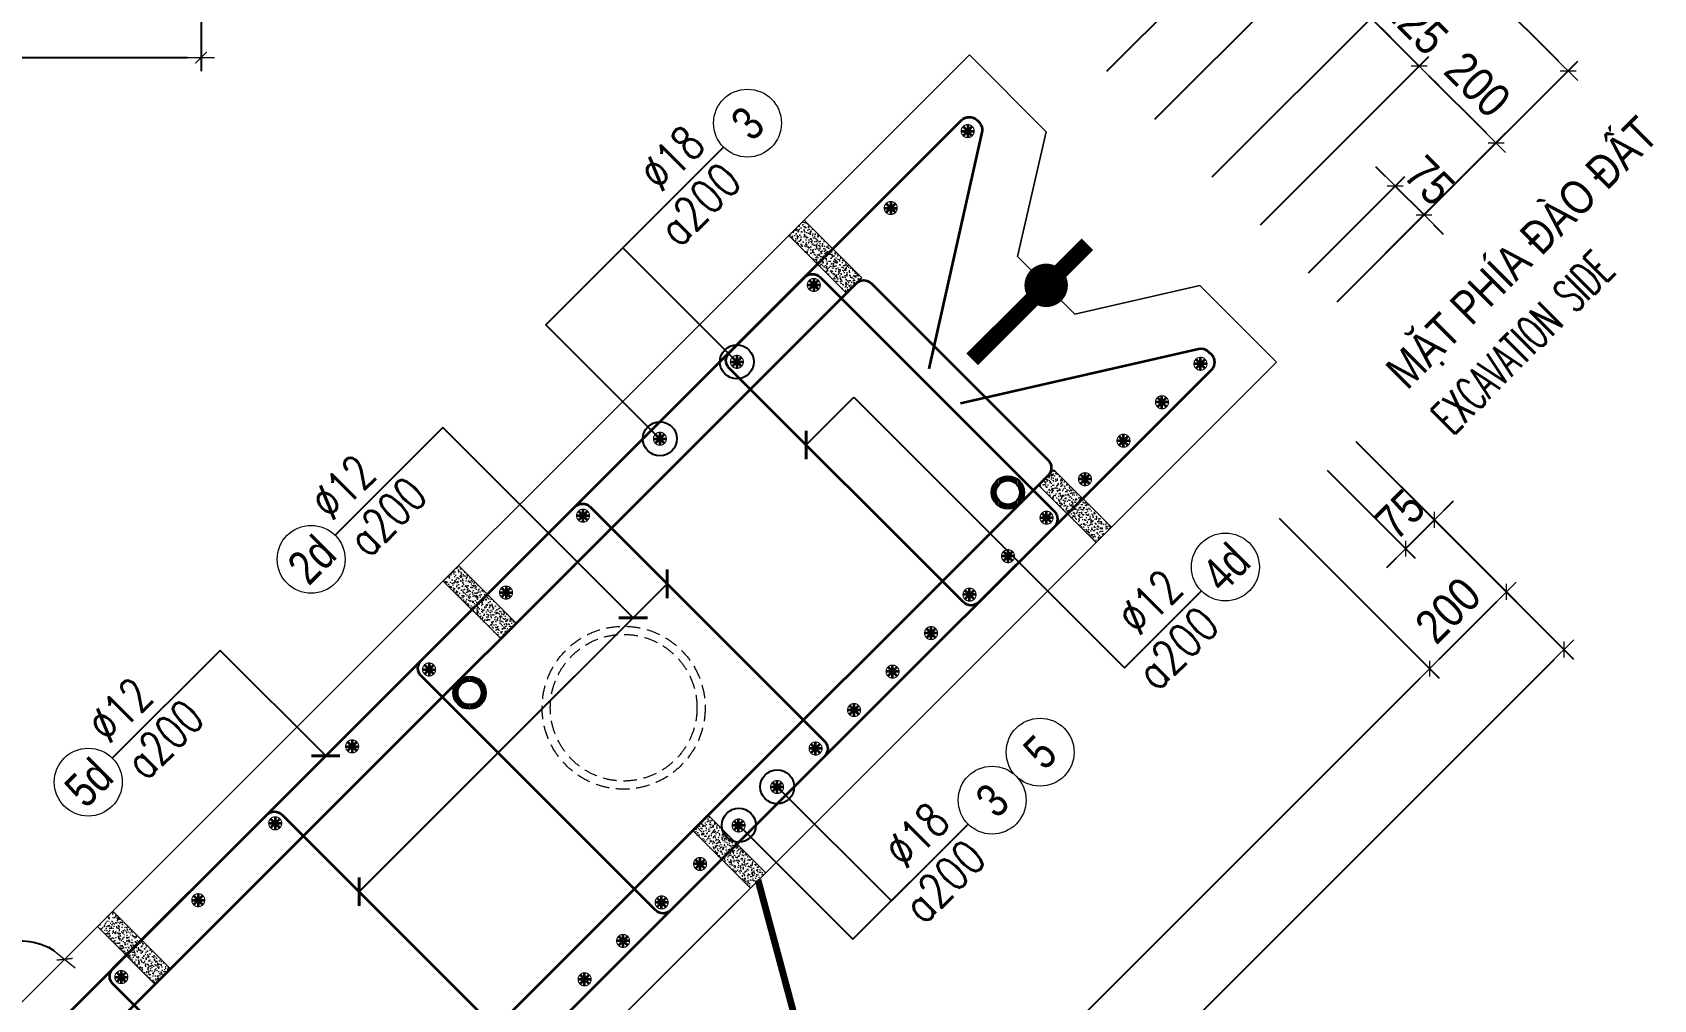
# Model space of a CAD drawing. Header units: millimetres. Extents: x -642477 to 1168880, y -27982 to 330379.
# Drawn here: x 651382 to 660335, y 87040 to 92384 of the extents above; entities that cross this region are included whole.
import ezdxf
from ezdxf.enums import TextEntityAlignment as Align

# ---------------------------------------------------------------- set-up
doc = ezdxf.new("R2010")
doc.units = ezdxf.units.MM
doc.linetypes.add('HIDDEN', pattern=[0.375, 0.25, -0.125])
doc.layers.get('0').update_dxf_attribs({"lineweight": 20})
doc.layers.get('Defpoints').update_dxf_attribs({"color": 151, "lineweight": 9})
for name, color, linetype, lineweight in [('NDC_S_BREAK-LINE', 1, 'Continuous', 15), ('NDC_S_DIAPHGRAM WALL', 3, 'Continuous', 20), ('NDC_S_DIM', 1, 'Continuous', 15), ('NDC_S_ENG TITLE', 3, 'Continuous', 20), ('NDC_S_HATCH MATERIAL', 8, 'Continuous', 13), ('NDC_S_LEADER', 1, 'Continuous', 15), ('NDC_S_LEVEL TEXT', 7, 'Continuous', 20), ('NDC_S_REBAR', 4, 'Continuous', 35), ('NDC_S_VN TEXT', 7, 'Continuous', 20)]:
    doc.layers.add(name, color=color, linetype=linetype, lineweight=lineweight)
doc.layers.add('NDC_S_REBAR DES.', color=2, linetype='Continuous')
doc.styles.add('ARIAL', font='arial.ttf', dxfattribs={"width": 0.8})
doc.styles.add('NDC_ARIAL', font='arial.ttf', dxfattribs={"width": 0.85})
doc.styles.add('NDC_DIM', font='', dxfattribs={"width": 0.75})
doc.styles.add('NDC_EN TXT', font='romans.shx', dxfattribs={"width": 0.8})
doc.styles.get('NDC_DIM').set_extended_font_data('Dotum')
doc.dimstyles.new('A1-NDC-1-25 (x3)', dxfattribs={"dimscale": 75, "dimtxt": 2.5, "dimasz": 1, "dimexe": 1, "dimexo": 0, "dimgap": 0.8, "dimtad": 1, "dimdec": 0, "dimlfac": 0.333333, "dimdsep": 46, "dimtxsty": 'NDC_ARIAL', "dimblk": 'DIMMARK', "dimcen": 49999.938995, "dimdle": 1.5, "dimclrd": 1, "dimclre": 1, "dimclrt": 3, "dimadec": 0, "dimazin": 0, "dimtfac": 1, "dimtdec": 0, "dimtix": 1, "dimtmove": 2, "dimatfit": 3, "dimfxl": 1, "dimarcsym": 0})
doc.dimstyles.new('NDC_dim_25', dxfattribs={"dimscale": 25, "dimtxt": 2.2, "dimasz": 1.5, "dimexe": 1.5, "dimexo": 2.5, "dimgap": 1, "dimtad": 1, "dimdec": 0, "dimzin": 0, "dimdsep": 46, "dimtxsty": 'NDC_DIM', "dimblk": 'DIMMARK', "dimcen": 0.09, "dimdle": 1.2, "dimclrd": 1, "dimclre": 1, "dimclrt": 3, "dimadec": 0, "dimazin": 0, "dimtfac": 1, "dimtdec": 0, "dimtix": 1, "dimtofl": 0, "dimtmove": 0, "dimatfit": 3, "dimfxl": 6, "dimfxlon": 1, "dimtolj": 1, "dimtzin": 0, "dimarcsym": 0})

# ---------------------------------------------------------------- blocks, each defined once
blk = doc.blocks.new('DIMMARK')
at = {"layer": 'NDC_S_DIM', "color": 1}
blk.add_line((-1.5, 0), (1, 0), dxfattribs=at)
at = {"layer": 'NDC_S_DIM', "color": 2, "const_width": 0.1}
blk.add_lwpolyline([(-0.424, -0.424), (0.424, 0.424)], dxfattribs=at)
blk = doc.blocks.new('*D2017')
at = {"layer": 'Defpoints', "color": 0, "ltscale": 100, "transparency": 16777216}
for p in [(643913.7, 93969.3), (652313.7, 93969.3), (652313.7, 92244.6)]:
    blk.add_point(p, dxfattribs=at)
at = {"layer": 'NDC_S_DIM', "color": 1, "lineweight": -2, "ltscale": 100, "transparency": 16777216}
for p, q in [((643913.7, 93969.3), (643913.7, 92169.6)), ((652313.7, 93969.3), (652313.7, 92169.6)), ((643988.7, 92244.6), (652238.7, 92244.6))]:
    blk.add_line(p, q, dxfattribs=at)
at = {"layer": 'NDC_S_DIM', "color": 1, "lineweight": -2, "ltscale": 100, "transparency": 16777216, "xscale": 75, "yscale": 75, "zscale": 75, "rotation": 180}
blk.add_blockref('DIMMARK', (643913.7, 92244.6), dxfattribs=at)
at = {"layer": 'NDC_S_DIM', "color": 1, "lineweight": -2, "ltscale": 100, "transparency": 16777216, "xscale": 75, "yscale": 75, "zscale": 75}
blk.add_blockref('DIMMARK', (652313.7, 92244.6), dxfattribs=at)
at = {"layer": 'NDC_S_DIM', "color": 3, "ltscale": 100, "transparency": 16777216, "insert": (648113.7, 92400.3), "char_height": 187.5, "attachment_point": 5, "style": 'NDC_ARIAL'}
blk.add_mtext('2800', dxfattribs=at)
blk = doc.blocks.new('Ong sieu am')
at = {"layer": 'NDC_S_HATCH MATERIAL'}
h = blk.add_hatch(dxfattribs=at)
h.set_pattern_fill('ANSI31', color=256, scale=20)
h.set_pattern_definition([(45, (0, 0), (-1.76776695, 1.76776695), [])])
h.paths.add_polyline_path([(-7119.3, 51158.9, 1), (-7179.3, 51158.9, 1)])
h.paths.add_polyline_path([(-7171.3, 51158.9, -1), (-7127.3, 51158.9, -1)], flags=16)
at = {"layer": 'NDC_S_REBAR DES.'}
for radius in [30, 22]:
    blk.add_circle((-7149.3, 51158.9), radius, dxfattribs=at)
blk = doc.blocks.new('ong do BT')
at = {"layer": 'NDC_S_HATCH MATERIAL', "linetype": 'HIDDEN', "ltscale": 100}
for radius in [150, 135]:
    blk.add_circle((-6323.7, 51237.8), radius, dxfattribs=at)
blk = doc.blocks.new('con ke BT')
at = {"layer": 'NDC_S_HATCH MATERIAL'}
h = blk.add_hatch(dxfattribs=at)
h.set_pattern_fill('AR-CONC', color=256, scale=2)
h.set_pattern_definition([(50, (0, 0), (14.3452037, -1.2550427), [1.5, -16.5]), (355, (0, 0), (-2.7750267, 15.0438427), [1.2, -13.2]), (100.451444, (1.195, -0.105), (11.570177, 13.7888), [1.274804, -14.0228422]), (46.1842, (0, 4), (21.3448266, -3.3103856), [2.25, -24.75]), (96.635635, (1.779, 3.724), (18.693239, 19.482372), [1.912207, -21.034275]), (351.184164, (0, 4), (18.693239, 19.482372), [1.8, -19.8]), (21, (2, 3), (11.938141, -8.0523778), [1.5, -16.5]), (326, (2, 3), (4.8663066, 14.503001), [1.2, -13.2]), (71.451445, (2.995, 2.329), (16.8044475, 6.450623), [1.274804, -14.0228422]), (37.5, (0, 0), (0.2431971, 6.6578771), [0, -13.04, 0, -13.4, 0, -13.25]), (7.5, (0, 0), (5.2613907, 7.8882342), [0, -7.64, 0, -12.74, 0, -5.05]), (327.5, (-4.46, 0), (10.6764487, -0.45109743), [0, -5, 0, -15.6, 0, -20.7]), (317.5, (-6.46, 0), (11.6637234, 2.0020996), [0, -6.5, 0, -10.36, 0, -14.7])])
h.paths.add_polyline_path([(-7076.9, 51430.9), (-7116.9, 51430.9), (-7116.9, 51280.9), (-7076.9, 51280.9)])
at = {"layer": 'NDC_S_BREAK-LINE'}
blk.add_lwpolyline([(-7116.9, 51430.9), (-7116.9, 51280.9), (-7076.9, 51280.9), (-7076.9, 51430.9)], close=True, dxfattribs=at)
blk = doc.blocks.new('*U1921')
at = {"layer": 'NDC_S_LEADER', "xscale": 3, "yscale": 3, "zscale": 3}
blk.add_blockref('con ke BT', (21290.7, -154067.7), dxfattribs=at)
blk = doc.blocks.new('*U1922')
at = {"layer": 'NDC_S_DIM', "color": 0, "linetype": 'ByBlock', "lineweight": -2, "transparency": 16777216}
for p in [(0, 0), (2700, 0), (5400, 0)]:
    blk.add_blockref('*U1921', p, dxfattribs=at)
blk = doc.blocks.new('*U1923')
at = {"layer": 'NDC_S_LEADER', "xscale": 3, "yscale": 3, "zscale": 3}
blk.add_blockref('con ke BT', (21290.7, -154067.7), dxfattribs=at)
blk = doc.blocks.new('*U1924')
at = {"layer": 'NDC_S_DIM', "color": 0, "linetype": 'ByBlock', "lineweight": -2, "transparency": 16777216}
for p in [(0, 0), (2700, 0), (5400, 0)]:
    blk.add_blockref('*U1923', p, dxfattribs=at)
blk = doc.blocks.new('*U367')
blk.add_circle((-2.5, 0), 2.5)
at = {"layer": 'NDC_S_VN TEXT', "color": 3, "style": 'NDC_EN TXT', "width": 0.75}
for tag, p in [('DK1', (0.5, 0.85)), ('KC1', (0.5, -2.97))]:
    blk.add_attdef(tag, p, '', height=2.5, dxfattribs=at)
at = {"layer": 'NDC_S_VN TEXT', "color": 7, "style": 'ARIAL', "width": 0.8}
blk.add_attdef('SH2', text='', height=2.5, dxfattribs=at).set_placement((-2.5, 0), align=Align.MIDDLE)
blk = doc.blocks.new('kata_block_THEP')
at = {"layer": 'NDC_S_REBAR', "color": 0}
for p, q in [((-0.5, 0), (0.5, 0)), ((-0.35, 0.35), (0.35, -0.35)), ((0.35, 0.35), (-0.35, -0.35)), ((0, 0.5), (0, -0.5))]:
    blk.add_line(p, q, dxfattribs=at)
at = {"layer": 'NDC_S_REBAR', "color": 0, "const_width": 0.0833}
blk.add_lwpolyline([(-0.5, 0, 1), (0.5, 0, 1), (-0.5, 0, 1)], format="xyb", dxfattribs=at)
blk = doc.blocks.new('*U1925')
at = {"layer": 'NDC_S_REBAR', "ltscale": 80, "xscale": 72, "yscale": 72, "zscale": 72}
blk.add_blockref('kata_block_THEP', (0, 0), dxfattribs=at)
blk = doc.blocks.new('*U1926')
at = {"layer": 'NDC_S_LEVEL TEXT', "color": 0, "linetype": 'ByBlock', "lineweight": -2, "transparency": 16777216}
for p in [(0, 0), (600.9, 0), (1201.8, 0), (1802.7, 0), (2403.6, 0), (3004.5, 0), (3605.4, 0), (4206.3, 0), (4807.2, 0), (5408.1, 0), (6009, 0), (6609.9, 0)]:
    blk.add_blockref('*U1925', p, dxfattribs=at)
blk = doc.blocks.new('*U1927')
at = {"layer": 'NDC_S_REBAR', "ltscale": 80, "xscale": 72, "yscale": 72, "zscale": 72}
blk.add_blockref('kata_block_THEP', (0, 0), dxfattribs=at)
blk = doc.blocks.new('*U1928')
at = {"layer": 'NDC_S_LEVEL TEXT', "color": 0, "linetype": 'ByBlock', "lineweight": -2, "transparency": 16777216}
for p in [(0, 0), (300.6, 0), (601.2, 0), (901.8, 0), (1202.4, 0), (1503, 0), (1803.6, 0), (2104.2, 0), (2404.8, 0), (2705.4, 0), (3006, 0), (3306.6, 0), (3607.2, 0), (3907.8, 0), (4208.4, 0), (4509, 0), (4809.6, 0), (5110.2, 0), (5410.8, 0), (5711.4, 0), (6012, 0), (6312.6, 0), (6613.2, 0), (6913.8, 0), (7214.4, 0), (7515, 0)]:
    blk.add_blockref('*U1927', p, dxfattribs=at)
blk = doc.blocks.new('*U366')
blk.add_circle((2.5, 0), 2.5)
at = {"layer": 'NDC_S_VN TEXT', "color": 3, "style": 'NDC_EN TXT'}
for tag, width, p in [('DK2', 0.75, (-0.85, 0.85)), ('KC2', 0.8, (-0.85, -2.97))]:
    blk.add_attdef(tag, text='', height=2.5, dxfattribs=dict(at, width=width)).set_placement(p, align=Align.RIGHT)
at = {"layer": 'NDC_S_VN TEXT', "color": 7, "style": 'ARIAL', "width": 0.8}
blk.add_attdef('SH3', text='', height=2.5, dxfattribs=at).set_placement((2.5, 0), align=Align.MIDDLE)
blk = doc.blocks.new('*D2020')
at = {"layer": 'Defpoints', "color": 0, "ltscale": 100, "transparency": 16777216}
for p in [(659040.8, 92197.8), (658163.4, 91320.5), (658587.6, 90896.2)]:
    blk.add_point(p, dxfattribs=at)
at = {"layer": 'NDC_S_DIM', "color": 1, "lineweight": -2, "ltscale": 100, "transparency": 16777216}
for p, q in [((658163.4, 91320.5), (659093.8, 92250.9)), ((659412, 91826.6), (659093.8, 92144.8)), ((658587.6, 90896.2), (659518.1, 91826.6))]:
    blk.add_line(p, q, dxfattribs=at)
at = {"layer": 'NDC_S_DIM', "color": 1, "lineweight": -2, "ltscale": 100, "transparency": 16777216, "xscale": 75, "yscale": 75, "zscale": 75}
for p, rotation in [((659040.8, 92197.8), 134.9991338730584), ((659465, 91773.6), 314.9991338730584)]:
    blk.add_blockref('DIMMARK', p, dxfattribs=dict(at, rotation=rotation))
at = {"layer": 'NDC_S_DIM', "color": 3, "ltscale": 100, "transparency": 16777216, "insert": (659363, 92095.8), "char_height": 187.5, "attachment_point": 5, "rotation": 314.99913, "style": 'NDC_ARIAL'}
blk.add_mtext('200', dxfattribs=at)
blk = doc.blocks.new('*D2021')
at = {"layer": 'Defpoints', "color": 0, "ltscale": 100, "transparency": 16777216}
for p in [(658775.6, 92463), (657898.2, 91585.6), (658163.4, 91320.5)]:
    blk.add_point(p, dxfattribs=at)
at = {"layer": 'NDC_S_DIM', "color": 1, "lineweight": -2, "ltscale": 100, "transparency": 16777216}
for p, q in [((657898.2, 91585.6), (658828.7, 92516)), ((658722.6, 92516), (658669.6, 92569.1)), ((659040.8, 92197.8), (658775.6, 92463)), ((658163.4, 91320.5), (659093.8, 92250.9)), ((659093.8, 92144.8), (659146.9, 92091.8))]:
    blk.add_line(p, q, dxfattribs=at)
at = {"layer": 'NDC_S_DIM', "color": 1, "lineweight": -2, "ltscale": 100, "transparency": 16777216, "xscale": 75, "yscale": 75, "zscale": 75}
for p, rotation in [((658775.6, 92463), 314.9991338730584), ((659040.8, 92197.8), 134.9991338730584)]:
    blk.add_blockref('DIMMARK', p, dxfattribs=dict(at, rotation=rotation))
at = {"layer": 'NDC_S_DIM', "color": 3, "ltscale": 100, "transparency": 16777216, "insert": (659018.3, 92440.5), "char_height": 187.5, "attachment_point": 5, "rotation": 314.99913, "style": 'NDC_ARIAL'}
blk.add_mtext('125', dxfattribs=at)
blk = doc.blocks.new('*D2022')
at = {"layer": 'Defpoints', "color": 0, "ltscale": 100, "transparency": 16777216}
for p in [(658457.4, 92781.2), (657580, 91903.8), (657898.2, 91585.6)]:
    blk.add_point(p, dxfattribs=at)
at = {"layer": 'NDC_S_DIM', "color": 1, "lineweight": -2, "ltscale": 100, "transparency": 16777216}
for p, q in [((658404.4, 92834.3), (658351.4, 92887.3)), ((657580, 91903.8), (658510.5, 92834.2)), ((658775.6, 92463), (658457.4, 92781.2)), ((657898.2, 91585.6), (658828.7, 92516)), ((658828.7, 92410), (658881.7, 92356.9))]:
    blk.add_line(p, q, dxfattribs=at)
at = {"layer": 'NDC_S_DIM', "color": 1, "lineweight": -2, "ltscale": 100, "transparency": 16777216, "xscale": 75, "yscale": 75, "zscale": 75}
for p, rotation in [((658457.4, 92781.2), 314.9991338730584), ((658775.6, 92463), 134.9991338730584)]:
    blk.add_blockref('DIMMARK', p, dxfattribs=dict(at, rotation=rotation))
at = {"layer": 'NDC_S_DIM', "color": 3, "ltscale": 100, "transparency": 16777216, "insert": (658726.7, 92732.2), "char_height": 187.5, "attachment_point": 5, "rotation": 314.99913, "style": 'NDC_ARIAL'}
blk.add_mtext('150', dxfattribs=at)
blk = doc.blocks.new('*D2023')
at = {"layer": 'Defpoints', "color": 0, "ltscale": 100, "transparency": 16777216}
for p in [(658192.3, 93046.4), (657314.9, 92169), (657580, 91903.8)]:
    blk.add_point(p, dxfattribs=at)
at = {"layer": 'NDC_S_DIM', "color": 1, "lineweight": -2, "ltscale": 100, "transparency": 16777216}
for p, q in [((658139.2, 93099.4), (658086.2, 93152.5)), ((657314.9, 92169), (658245.3, 93099.4)), ((658457.4, 92781.2), (658192.3, 93046.4)), ((657580, 91903.8), (658510.5, 92834.2)), ((658510.5, 92728.2), (658563.5, 92675.1))]:
    blk.add_line(p, q, dxfattribs=at)
at = {"layer": 'NDC_S_DIM', "color": 1, "lineweight": -2, "ltscale": 100, "transparency": 16777216, "xscale": 75, "yscale": 75, "zscale": 75}
for p, rotation in [((658192.3, 93046.4), 314.9991338730584), ((658457.4, 92781.2), 134.9991338730584)]:
    blk.add_blockref('DIMMARK', p, dxfattribs=dict(at, rotation=rotation))
at = {"layer": 'NDC_S_DIM', "color": 3, "ltscale": 100, "transparency": 16777216, "insert": (658435, 93023.9), "char_height": 187.5, "attachment_point": 5, "rotation": 314.99913, "style": 'NDC_ARIAL'}
blk.add_mtext('125', dxfattribs=at)
blk = doc.blocks.new('*D2024')
at = {"layer": 'Defpoints', "color": 0, "ltscale": 100, "transparency": 16777216}
for p in [(657768, 93470.7), (656890.6, 92593.3), (657314.9, 92169)]:
    blk.add_point(p, dxfattribs=at)
at = {"layer": 'NDC_S_DIM', "color": 1, "lineweight": -2, "ltscale": 100, "transparency": 16777216}
for p, q in [((656890.6, 92593.3), (657821, 93523.7)), ((658139.2, 93099.4), (657821, 93417.6)), ((657314.9, 92169), (658245.3, 93099.4))]:
    blk.add_line(p, q, dxfattribs=at)
at = {"layer": 'NDC_S_DIM', "color": 1, "lineweight": -2, "ltscale": 100, "transparency": 16777216, "xscale": 75, "yscale": 75, "zscale": 75}
for p, rotation in [((657768, 93470.7), 134.9991338730584), ((658192.3, 93046.4), 314.9991338730584)]:
    blk.add_blockref('DIMMARK', p, dxfattribs=dict(at, rotation=rotation))
at = {"layer": 'NDC_S_DIM', "color": 3, "ltscale": 100, "transparency": 16777216, "insert": (658090.3, 93368.6), "char_height": 187.5, "attachment_point": 5, "rotation": 314.99913, "style": 'NDC_ARIAL'}
blk.add_mtext('200', dxfattribs=at)
blk = doc.blocks.new('*D2025')
at = {"layer": 'Defpoints', "color": 0, "ltscale": 100, "transparency": 16777216}
for p in [(658165.8, 93868.4), (656890.6, 92593.3), (658587.6, 90896.2)]:
    blk.add_point(p, dxfattribs=at)
at = {"layer": 'NDC_S_DIM', "color": 1, "lineweight": -2, "ltscale": 100, "transparency": 16777216}
for p, q in [((656890.6, 92593.3), (658218.8, 93921.4)), ((659809.8, 92224.4), (658218.8, 93815.4)), ((658587.6, 90896.2), (659915.8, 92224.3))]:
    blk.add_line(p, q, dxfattribs=at)
at = {"layer": 'NDC_S_DIM', "color": 1, "lineweight": -2, "ltscale": 100, "transparency": 16777216, "xscale": 75, "yscale": 75, "zscale": 75}
for p, rotation in [((658165.8, 93868.4), 134.9991338730584), ((659862.8, 92171.3), 314.9991338730584)]:
    blk.add_blockref('DIMMARK', p, dxfattribs=dict(at, rotation=rotation))
at = {"layer": 'NDC_S_DIM', "color": 3, "ltscale": 100, "transparency": 16777216, "insert": (659124.4, 93130), "char_height": 187.5, "attachment_point": 5, "rotation": 314.99913, "style": 'NDC_ARIAL'}
blk.add_mtext('800', dxfattribs=at)
blk = doc.blocks.new('*D2026')
at = {"layer": 'Defpoints', "color": 0, "ltscale": 100, "transparency": 16777216}
for p in [(658908.2, 91534.9), (658428.5, 91055.3), (658587.6, 90896.2)]:
    blk.add_point(p, dxfattribs=at)
at = {"layer": 'NDC_S_DIM', "color": 1, "lineweight": -2, "ltscale": 100, "transparency": 16777216}
for p, q in [((658428.5, 91055.3), (658961.2, 91588)), ((658855.2, 91588), (658802.1, 91641)), ((659067.3, 91375.8), (658908.2, 91534.9)), ((658587.6, 90896.2), (659120.3, 91428.9)), ((659120.3, 91322.8), (659173.4, 91269.8))]:
    blk.add_line(p, q, dxfattribs=at)
at = {"layer": 'NDC_S_DIM', "color": 1, "lineweight": -2, "ltscale": 100, "transparency": 16777216, "xscale": 75, "yscale": 75, "zscale": 75}
for p, rotation in [((658908.2, 91534.9), 314.9991338730584), ((659067.3, 91375.8), 134.9991338730584)]:
    blk.add_blockref('DIMMARK', p, dxfattribs=dict(at, rotation=rotation))
at = {"layer": 'NDC_S_DIM', "color": 3, "ltscale": 100, "transparency": 16777216, "insert": (659097.6, 91565.2), "char_height": 187.5, "attachment_point": 5, "rotation": 314.99913, "style": 'NDC_ARIAL'}
blk.add_mtext('75', dxfattribs=at)
blk = doc.blocks.new('*D2029')
at = {"layer": 'Defpoints', "color": 0, "ltscale": 100, "transparency": 16777216}
for p in [(658691.6, 90123.8), (658532.5, 89964.7), (659124.7, 89690.7)]:
    blk.add_point(p, dxfattribs=at)
at = {"layer": 'NDC_S_DIM', "color": 1, "lineweight": -2, "ltscale": 100, "transparency": 16777216}
for p, q in [((658691.6, 90123.8), (659177.8, 89637.7)), ((658532.5, 89964.7), (659018.7, 89478.6)), ((659177.8, 89743.8), (659230.8, 89796.8)), ((658965.6, 89531.6), (659124.7, 89690.7)), ((658912.6, 89478.6), (658859.6, 89425.6))]:
    blk.add_line(p, q, dxfattribs=at)
at = {"layer": 'NDC_S_DIM', "color": 1, "lineweight": -2, "ltscale": 100, "transparency": 16777216, "xscale": 75, "yscale": 75, "zscale": 75}
for p, rotation in [((659124.7, 89690.7), 224.9991338731921), ((658965.6, 89531.6), 44.99913387319204)]:
    blk.add_blockref('DIMMARK', p, dxfattribs=dict(at, rotation=rotation))
at = {"layer": 'NDC_S_DIM', "color": 3, "ltscale": 100, "transparency": 16777216, "insert": (658935.3, 89721), "char_height": 187.5, "attachment_point": 5, "rotation": 44.99913, "style": 'NDC_ARIAL'}
blk.add_mtext('75', dxfattribs=at)
blk = doc.blocks.new('*D2031')
at = {"layer": 'Defpoints', "color": 0, "ltscale": 100, "transparency": 16777216}
for p in [(658267.4, 89699.6), (659098.2, 88868.7), (653176.1, 84608.5)]:
    blk.add_point(p, dxfattribs=at)
at = {"layer": 'NDC_S_DIM', "color": 1, "lineweight": -2, "ltscale": 100, "transparency": 16777216}
for p, q in [((658267.4, 89699.6), (659151.2, 88815.7)), ((654060, 83830.7), (659045.2, 88815.7)), ((653176.1, 84608.5), (654060, 83724.6))]:
    blk.add_line(p, q, dxfattribs=at)
at = {"layer": 'NDC_S_DIM', "color": 1, "lineweight": -2, "ltscale": 100, "transparency": 16777216, "xscale": 75, "yscale": 75, "zscale": 75}
for p, rotation in [((659098.2, 88868.7), 44.99913387319208), ((654007, 83777.6), 224.9991338731921)]:
    blk.add_blockref('DIMMARK', p, dxfattribs=dict(at, rotation=rotation))
at = {"layer": 'NDC_S_DIM', "color": 3, "ltscale": 100, "transparency": 16777216, "insert": (656442.5, 86433.3), "char_height": 187.5, "attachment_point": 5, "rotation": 44.99913, "style": 'NDC_ARIAL'}
blk.add_mtext('2400', dxfattribs=at)
blk = doc.blocks.new('*D2032')
at = {"layer": 'Defpoints', "color": 0, "ltscale": 100, "transparency": 16777216}
for p in [(658691.6, 90123.8), (658267.4, 89699.6), (659522.5, 89293)]:
    blk.add_point(p, dxfattribs=at)
at = {"layer": 'NDC_S_DIM', "color": 1, "lineweight": -2, "ltscale": 100, "transparency": 16777216}
for p, q in [((658691.6, 90123.8), (659575.5, 89239.9)), ((658267.4, 89699.6), (659151.2, 88815.7)), ((659151.2, 88921.7), (659469.4, 89239.9))]:
    blk.add_line(p, q, dxfattribs=at)
at = {"layer": 'NDC_S_DIM', "color": 1, "lineweight": -2, "ltscale": 100, "transparency": 16777216, "xscale": 75, "yscale": 75, "zscale": 75}
for p, rotation in [((659522.5, 89293), 44.99913387319208), ((659098.2, 88868.7), 224.9991338731921)]:
    blk.add_blockref('DIMMARK', p, dxfattribs=dict(at, rotation=rotation))
at = {"layer": 'NDC_S_DIM', "color": 3, "ltscale": 100, "transparency": 16777216, "insert": (659200.2, 89191), "char_height": 187.5, "attachment_point": 5, "rotation": 44.99913, "style": 'NDC_ARIAL'}
blk.add_mtext('200', dxfattribs=at)
blk = doc.blocks.new('*D2033')
at = {"layer": 'Defpoints', "color": 0, "ltscale": 100, "transparency": 16777216}
for p in [(658691.6, 90123.8), (659840.7, 88974.8), (652751.8, 84184.2)]:
    blk.add_point(p, dxfattribs=at)
at = {"layer": 'NDC_S_DIM', "color": 1, "lineweight": -2, "ltscale": 100, "transparency": 16777216}
for p, q in [((658691.6, 90123.8), (659893.7, 88921.7)), ((653953.9, 83088.2), (659787.6, 88921.7)), ((652751.8, 84184.2), (653953.9, 82982.1))]:
    blk.add_line(p, q, dxfattribs=at)
at = {"layer": 'NDC_S_DIM', "color": 1, "lineweight": -2, "ltscale": 100, "transparency": 16777216, "xscale": 75, "yscale": 75, "zscale": 75}
for p, rotation in [((659840.7, 88974.8), 44.99913387319208), ((653900.9, 83035.2), 224.9991338731921)]:
    blk.add_blockref('DIMMARK', p, dxfattribs=dict(at, rotation=rotation))
at = {"layer": 'NDC_S_DIM', "color": 3, "ltscale": 100, "transparency": 16777216, "insert": (656760.7, 86115.1), "char_height": 187.5, "attachment_point": 5, "rotation": 44.99913, "style": 'NDC_ARIAL'}
blk.add_mtext('2800', dxfattribs=at)
blk = doc.blocks.new('123')
at = {"layer": 'NDC_S_DIAPHGRAM WALL', "ltscale": 0.01}
blk.add_lwpolyline([(0, 2400), (8400, 2400), (14339.8, -3539.6), (13915.5, -3963.9), (13226.1, -3804.8), (12907.9, -4123), (13067, -4812.4), (12642.8, -5236.7), (7405.9, 0), (0, 0), (0, 600), (-600, 975), (-600, 1425), (0, 1800)], close=True, dxfattribs=at)
blk = doc.blocks.new('*D2037')
at = {"layer": 'Defpoints', "color": 0, "ltscale": 100, "transparency": 16777216}
for p in [(656556.4, 92259.1), (651319.6, 87362.9), (643913.7, 87022.4), (651319.6, 87022.4), (651319.6, 87022.4)]:
    blk.add_point(p, dxfattribs=at)
at = {"layer": 'NDC_S_DIM', "color": 1, "lineweight": -2, "ltscale": 100, "transparency": 16777216}
blk.add_arc((651319.6, 87022.4), 340.5, 57.64445, 167.35468, dxfattribs=at)
at = {"layer": 'NDC_S_DIM', "color": 1, "lineweight": -2, "ltscale": 100, "transparency": 16777216, "xscale": 75, "yscale": 75, "zscale": 75}
for p, rotation in [((651560.4, 87263.2), 321.3217909856082), ((650979.1, 87022.4), 263.6773421311241)]:
    blk.add_blockref('DIMMARK', p, dxfattribs=dict(at, rotation=rotation))
at = {"layer": 'NDC_S_DIM', "color": 3, "ltscale": 100, "transparency": 16777216, "insert": (651129.7, 87480.9), "char_height": 187.5, "attachment_point": 5, "rotation": 22.49957, "style": 'NDC_ARIAL'}
blk.add_mtext('135°', dxfattribs=at)

msp = doc.modelspace()

# ---------------------------------------------------------------- linework, layer by layer
at = {"layer": 'NDC_S_DIAPHGRAM WALL', "ltscale": 0.01}
msp.add_line((658253.5, 90562), (652313.7, 84622.4), dxfattribs=at)
msp.add_lwpolyline([(656556.4, 92259.1), (656980.7, 91834.8), (656821.6, 91145.4), (657139.8, 90827.2), (657829.2, 90986.3), (658253.5, 90562)], dxfattribs=at)
at = {"layer": 'NDC_S_DIAPHGRAM WALL', "ltscale": 50, "const_width": 90}
msp.add_lwpolyline([(657208.4, 91214), (656572, 90577.6)], dxfattribs=at)
at = {"layer": 'NDC_S_DIAPHGRAM WALL', "ltscale": 50, "const_width": 120}
msp.add_lwpolyline([(657023.1, 91028.7, -1), (656938.2, 90943.9, -1)], format="xyb", close=True, dxfattribs=at)
at = {"layer": 'NDC_S_DIM'}
msp.add_circle((656947.3, 88407.4), 187.5, dxfattribs=at)
at = {"layer": 'NDC_S_REBAR'}
msp.add_lwpolyline([(656506.9, 90334.8), (657821.7, 90635.7, -0.258593), (657877.6, 90619.7), (657892.8, 90604.5, -0.414214), (657892.8, 90519.6), (652421.7, 85048.7, -0.534509), (652323.9, 85068.1), (651565.9, 86898.1, -0.303349), (651578.9, 86963.5), (656514, 91898.5, -0.414214), (656598.8, 91898.5), (656610, 91887.3, -0.223908), (656627.3, 91839.2), (656332.6, 90525)], format="xyb", dxfattribs=at)
for points in [[(655229.8, 90614.3), (655647, 91031.5, -0.414214), (655731.9, 91031.5), (657025.9, 89737.5, -0.414214), (657025.9, 89652.7), (656608.6, 89235.4, -0.414214), (656523.8, 89235.4), (655229.8, 90529.5, -0.414214)], [(651844.3, 86910.7), (655930.6, 90996.9, -0.414214), (656015.5, 90996.9), (656991.3, 90021.1, -0.414214), (656991.3, 89936.3), (652500.8, 85445.9, -0.534509), (652402.9, 85465.3), (651831.3, 86845.3, -0.303349)], [(653528.5, 88913), (654377.9, 89762.5, -0.414214), (654462.8, 89762.5), (655756.8, 88468.5, -0.414214), (655756.8, 88383.6), (654907.3, 87534.2, -0.414214), (654822.5, 87534.2), (653528.5, 88828.2, -0.414214)], [(651827.1, 87211.8), (652676.6, 88061.2, -0.414214), (652761.5, 88061.2), (654055.5, 86767.2, -0.414214), (654055.5, 86682.3), (653206, 85832.9, -0.414214), (653121.1, 85832.9), (651827.1, 87126.9, -0.414214)]]:
    msp.add_lwpolyline(points, format="xyb", close=True, dxfattribs=at)

# ---------------------------------------------------------------- block references
at = {"layer": 'NDC_S_DIM', "ltscale": 80, "xscale": 75, "yscale": 75, "zscale": 75, "rotation": 44.99913387416254}
for name, p, values in [('*U366', (655198.7, 91750), {'SH3': '3', 'DK2': '%%C18', 'KC2': 'a200'}), ('*U367', (653054.2, 89605.5), {'SH2': '2d', 'DK1': '%%c12', 'KC1': 'a200'}), ('*U366', (657837.8, 89297.8), {'SH3': '4d', 'DK2': '%%c12', 'KC2': 'a200'}), ('*U367', (651823.3, 88374.6), {'SH2': '5d', 'DK1': '%%c12', 'KC1': 'a200'}), ('*U366', (656549.6, 88009.7), {'SH3': '3', 'DK2': '%%C18', 'KC2': 'a200'})]:
    msp.add_blockref(name, p, dxfattribs=at).add_auto_attribs(values)
at = {"layer": 'NDC_S_DIM', "rotation": 44.99913387416254}
for name, p in [('*U1922', (651942.5, 87327.1)), ('*U1924', (653321.3, 85948.2))]:
    msp.add_blockref(name, p, dxfattribs=at)
at = {"layer": 'NDC_S_LEADER', "xscale": -1, "rotation": 180}
msp.add_blockref('123', (643913.7, 87022.4), dxfattribs=at)
at = {"layer": 'NDC_S_LEADER', "xscale": 3, "yscale": 3, "zscale": 3, "rotation": 44.99913387416255}
for name, p in [('Ong sieu am', (780458.5, -3518.3)), ('ong do BT', (776752.3, -6626.1)), ('Ong sieu am', (777485.7, -4624.3))]:
    msp.add_blockref(name, p, dxfattribs=at)
at = {"layer": 'NDC_S_LEVEL TEXT', "xscale": -1, "rotation": 44.99913387416215}
msp.add_blockref('*U1926', (656547.3, 91838.5), dxfattribs=at)
at = {"layer": 'NDC_S_LEVEL TEXT', "extrusion": (0, 0, -1), "xscale": -1, "zscale": -1, "rotation": 135.0008661258203}
msp.add_blockref('*U1928', (-657832.8, 90553), dxfattribs=at)

# ---------------------------------------------------------------- texts
at = {"layer": 'NDC_S_ENG TITLE', "style": 'NDC_EN TXT', "width": 0.6}
msp.add_text('EXCAVATION SIDE', height=187.5, rotation=44.99913, dxfattribs=at).set_placement((659158.5, 90218.5), align=Align.MIDDLE_LEFT)
at = {"layer": 'NDC_S_LEVEL TEXT', "style": 'NDC_ARIAL', "width": 0.8}
msp.add_text('MẶT PHÍA ĐÀO ĐẤT', height=187.5, rotation=44.99913, dxfattribs=at).set_placement((658907.7, 90469.3), align=Align.MIDDLE_LEFT)
at = {"layer": 'NDC_S_VN TEXT', "color": 7, "ltscale": 100, "style": 'ARIAL', "width": 0.8}
msp.add_text('5', height=187.5, rotation=44.99913, dxfattribs=at).set_placement((656947.3, 88407.4), align=Align.MIDDLE)

# ---------------------------------------------------------------- dimensions: what is measured, and where the dimension line sits
at = {"layer": 'NDC_S_DIM', "ltscale": 100}
dim = msp.add_linear_dim(base=(652313.7, 92244.6), p1=(643913.7, 93969.3), p2=(652313.7, 93969.3), dimstyle='A1-NDC-1-25 (x3)', dxfattribs=at)
dim.commit()
dim.dimension.update_dxf_attribs({"geometry": '*D2017', "text_midpoint": (648113.7, 92400.3)})
for base, p1, p2, angle, picture, middle in [((658165.8, 93868.4), (658587.6, 90896.2), (656890.6, 92593.3), 134.99913, '*D2025', (659124.4, 93130)), ((657768, 93470.7), (657314.9, 92169), (656890.6, 92593.3), 134.99913, '*D2024', (658090.3, 93368.6)), ((658192.3, 93046.4), (657580, 91903.8), (657314.9, 92169), 134.99913, '*D2023', (658435, 93023.9)), ((658457.4, 92781.2), (657898.2, 91585.6), (657580, 91903.8), 134.99913, '*D2022', (658726.7, 92732.2)), ((658775.6, 92463), (658163.4, 91320.5), (657898.2, 91585.6), 134.99913, '*D2021', (659018.3, 92440.5)), ((659040.8, 92197.8), (658587.6, 90896.2), (658163.4, 91320.5), 134.99913, '*D2020', (659363, 92095.8)), ((658908.2, 91534.9), (658587.6, 90896.2), (658428.5, 91055.3), 134.99913, '*D2026', (659097.6, 91565.2)), ((659840.7, 88974.8), (652751.8, 84184.2), (658691.6, 90123.8), 44.99913, '*D2033', (656760.7, 86115.1)), ((659522.5, 89293), (658267.4, 89699.6), (658691.6, 90123.8), 44.99913, '*D2032', (659200.2, 89191)), ((659124.7, 89690.7), (658532.5, 89964.7), (658691.6, 90123.8), 44.99913, '*D2029', (658935.3, 89721)), ((659098.2, 88868.7), (653176.1, 84608.5), (658267.4, 89699.6), 44.99913, '*D2031', (656442.5, 86433.3))]:
    dim = msp.add_linear_dim(base=base, p1=p1, p2=p2, angle=angle, dimstyle='A1-NDC-1-25 (x3)', dxfattribs=at)
    dim.commit()
    dim.dimension.update_dxf_attribs({"geometry": picture, "text_midpoint": middle})
dim = msp.add_angular_dim_2l(base=(651319.6, 87362.9), line1=((656556.4, 92259.1), (651319.6, 87022.4)), line2=((651319.6, 87022.4), (643913.7, 87022.4)), dimstyle='A1-NDC-1-25 (x3)', dxfattribs=at)
dim.commit()
dim.dimension.update_dxf_attribs({"geometry": '*D2037', "text_midpoint": (651129.7, 87480.9)})

# ---------------------------------------------------------------- leaders
at = {"layer": 'NDC_S_LEADER'}
for points, override in [([(654847.7, 90138.9), (654217.7, 90769), (655198.7, 91750)], {"dimasz": 7.5, "dimldrblk": 'DotBlank'}), ([(655272.6, 90563.8), (654642.6, 91193.9), (655198.7, 91750)], {"dimasz": 7.5, "dimldrblk": 'DotBlank'}), ([(655654.6, 90104.7), (655919, 90369.1)], {"dimasz": 4.5, "dimldrblk": 'ArchTick'}), ([(655919, 90369.1), (657414, 88874), (657837.8, 89297.8)], {"dimasz": 4.5, "dimldrblk": 'None'}), ([(654699.9, 89150), (653649.3, 90200.6), (653054.2, 89605.5)], {"dimasz": 4.5, "dimldrblk": 'ArchTick'}), ([(654887.6, 89337.7), (653188.6, 87638.8)], {"dimasz": 4.5, "dimldrblk": 'ArchTick'}), ([(654887.6, 89337.7), (653869.7, 88319.9)], {"dimasz": 4.5, "dimldrblk": 'ArchTick'}), ([(653186.3, 87636.4), (654887.6, 89337.7)], {"dimasz": 4.5, "dimldrblk": 'ArchTick'}), ([(653001.8, 88386.4), (652418.4, 88969.8), (651823.3, 88374.6)], {"dimasz": 4.5, "dimldrblk": 'ArchTick'}), ([(655495.7, 88215.9), (656125.8, 87585.9), (656549.6, 88009.7)], {"dimasz": 7.5, "dimldrblk": 'DotBlank'}), ([(655283.4, 88003.6), (655913.4, 87373.5), (656549.6, 88009.7)], {"dimasz": 7.5, "dimldrblk": 'DotBlank'}), ([(655387.8, 87702.8), (655603.4, 86898.9), (654421, 85716.6)], {"dimasz": 4.5, "dimlwd": 65533})]:
    msp.add_leader(points, dimstyle='NDC_dim_25', override=override, dxfattribs=at)

doc.saveas('drawing.dxf')
